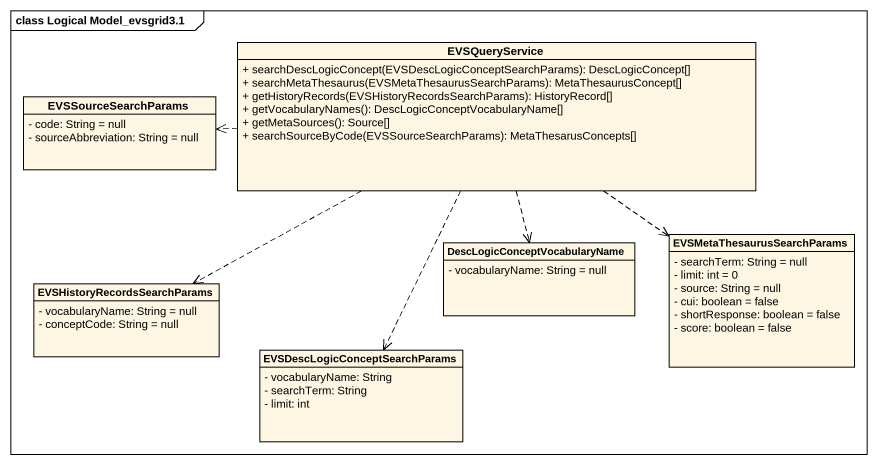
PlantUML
@startuml
mainframe class Logical Model_evsgrid3.1
hide circle
hide empty members
skinparam classAttributeIconSize 0
class EVSQueryService {
  + searchDescLogicConcept(EVSDescLogicConceptSearchParams): DescLogicConcept[]
  + searchMetaThesaurus(EVSMetaThesaurusSearchParams): MetaThesaurusConcept[]
  + getHistoryRecords(EVSHistoryRecordsSearchParams): HistoryRecord[]
  + getVocabularyNames(): DescLogicConceptVocabularyName[]
  + getMetaSources(): Source[]
  + searchSourceByCode(EVSSourceSearchParams): MetaThesarusConcepts[]
}
class EVSSourceSearchParams {
  - code: String = null
  - sourceAbbreviation: String = null
}
class "DescLogicConceptVocabularyName" as DescLogicConceptVocabularyNa {
  - vocabularyName: String = null
}
class EVSMetaThesaurusSearchParams {
  - searchTerm: String = null
  - limit: int = 0
  - source: String = null
  - cui: boolean = false
  - shortResponse: boolean = false
  - score: boolean = false
}
class "EVSHistoryRecordsSearchParams" as EVSHistoryRecordsSearchParam {
  - vocabularyName: String = null
  - conceptCode: String = null
}
class "EVSDescLogicConceptSearchParams" as EVSDescLogicConceptSearchPar {
  - vocabularyName: String
  - searchTerm: String
  - limit: int
}
EVSQueryService .left.> EVSSourceSearchParams
EVSQueryService ..> DescLogicConceptVocabularyNa
EVSQueryService ..> EVSMetaThesaurusSearchParams
EVSQueryService .left.> EVSHistoryRecordsSearchParam
EVSQueryService ..> EVSDescLogicConceptSearchPar
@enduml
